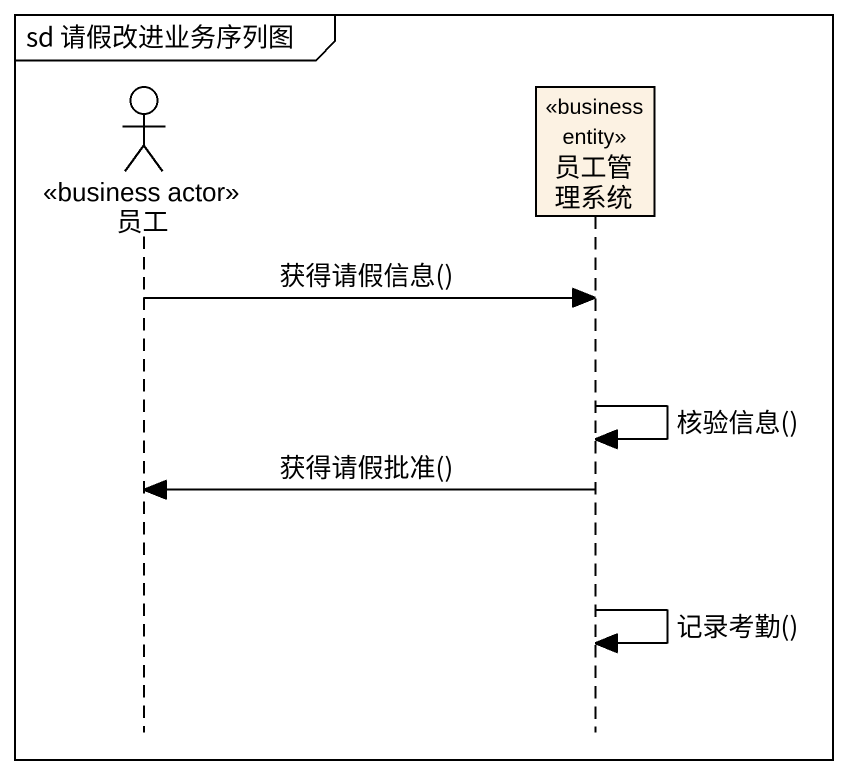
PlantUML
@startuml
mainframe sd 请假改进业务序列图
hide footbox
actor 员工 <<business actor>>
participant 员工管理系统 <<business entity>>

员工 -> 员工管理系统 : 获得请假信息()
员工管理系统 -> 员工管理系统 : 核验信息()
员工管理系统 -> 员工 : 获得请假批准()
员工管理系统 -> 员工管理系统 : 记录考勤()
@enduml
